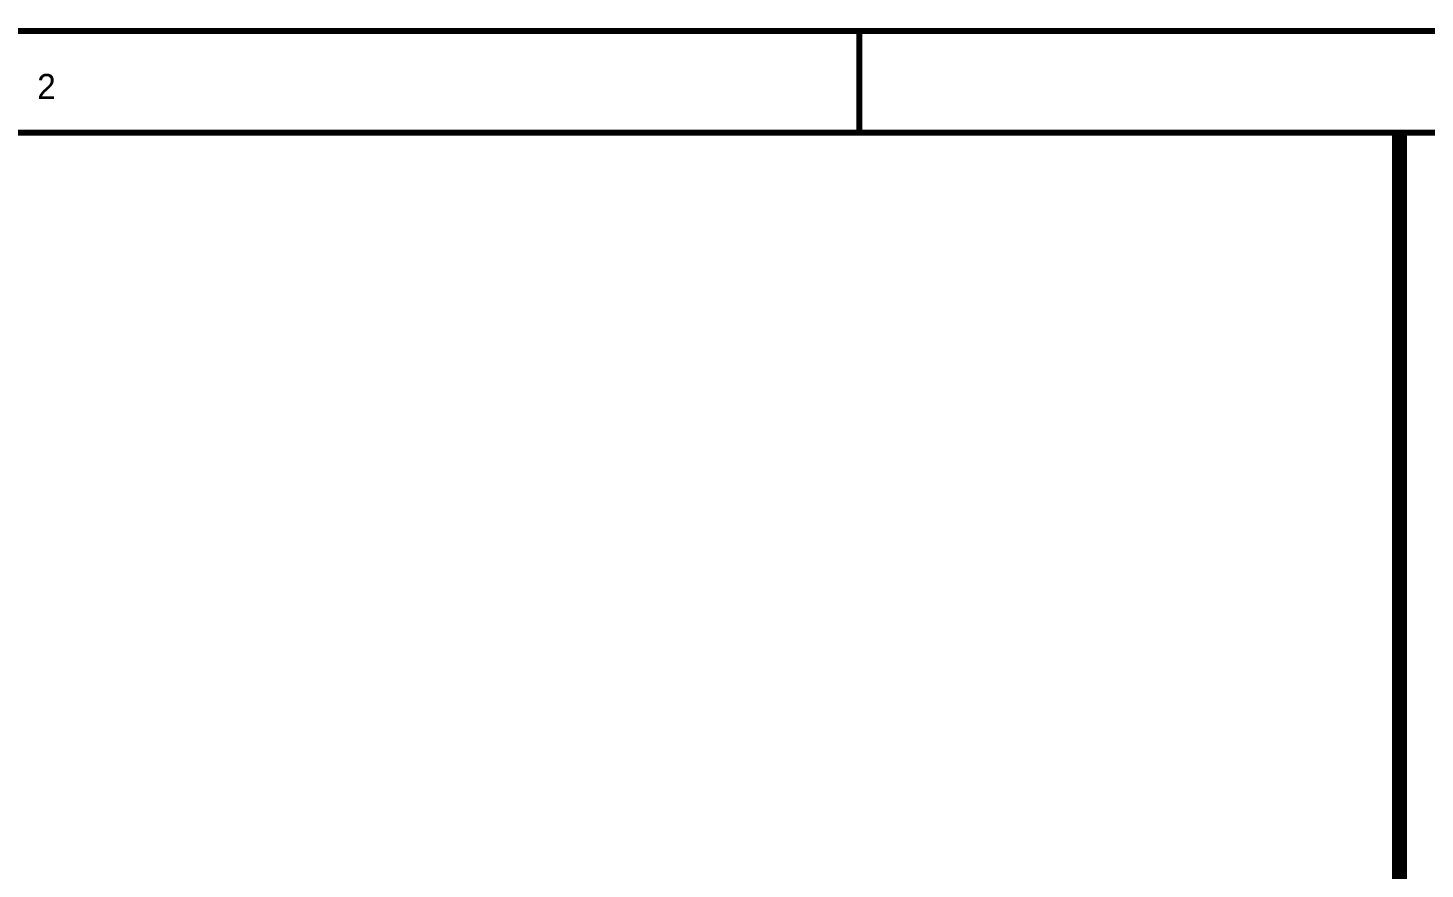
# Model space of a CAD drawing. Header units: millimetres. Extents: x 0 to 19, y 0 to 9.5.
# Drawn here: x 4.693 to 7.45, y 7.845 to 9.506 of the extents above; entities that cross this region are included whole.
import ezdxf

# ---------------------------------------------------------------- set-up
doc = ezdxf.new("R2010")
doc.units = ezdxf.units.MM
doc.header["$MEASUREMENT"] = 0
doc.layers.add('Sheet', color=255, linetype='Continuous')

msp = doc.modelspace()

# ---------------------------------------------------------------- linework, layer by layer
at = {"layer": 'Sheet'}
for points, const_width in [([(0, 9.5), (19, 9.5), (19, 0), (0, 0), (0, 9.5)], 0.0118), ([(0, 9.5), (0, 0), (19, 0), (19, 9.5), (0, 9.5), (0, 9.5)], 0.0039), ([(0.2007, 9.2993), (18.8002, 9.2993), (18.8002, 0.1998), (0.2007, 0.1998), (0.2007, 9.2993)], 0.0118), ([(0.2007, 9.2993), (0.2007, 0.1998), (18.8002, 0.1998), (18.8002, 9.2993), (0.2007, 9.2993), (0.2007, 9.2993)], 0.0039)]:
    msp.add_lwpolyline(points, close=True, dxfattribs=dict(at, const_width=const_width))
for points, const_width in [([(6.3336, 9.5), (6.3336, 9.2997)], 0.0118), ([(7.4, 9.2997), (7.4, 0.1998)], 0.0295)]:
    msp.add_lwpolyline(points, dxfattribs=dict(at, const_width=const_width))

# ---------------------------------------------------------------- texts
msp.add_text('2', height=0.0495, dxfattribs=at).set_placement((4.7111, 9.3656))

doc.saveas('drawing.dxf')
